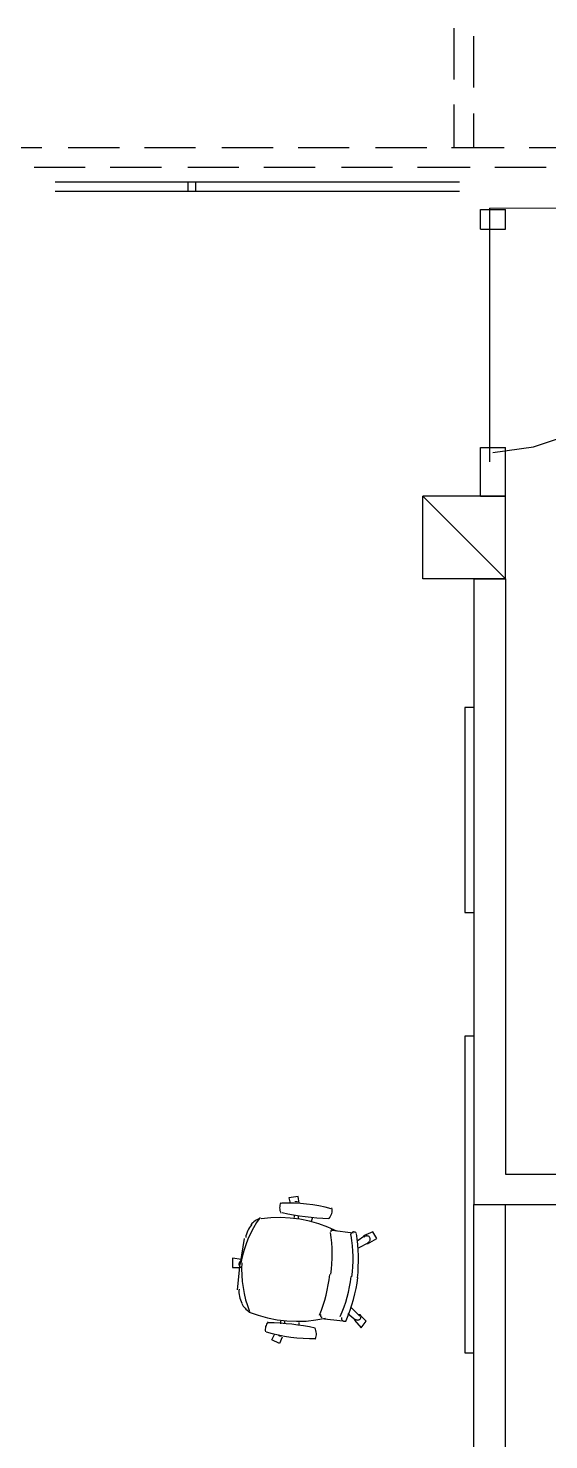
# Model space of a CAD drawing. Header units: metres. Extents: x 0 to 61, y 0 to 90.7.
# Drawn here: x 39.73 to 41.68, y 70.06 to 75.32 of the extents above; entities that cross this region are included whole.
import ezdxf

# ---------------------------------------------------------------- set-up
doc = ezdxf.new("R2010")
doc.units = ezdxf.units.M
doc.layers.add('MURO_REAL', color=7, linetype='Continuous')
doc.layers.add('PUERTA_REAL', color=7, linetype='Continuous')

msp = doc.modelspace()

# ---------------------------------------------------------------- linework, layer by layer
at = {"layer": 'MURO_REAL'}
for p, q in [((41.3241, 75.1298), (41.3241, 75.3208)), ((41.3975, 75.1004), (41.3975, 75.2914)), ((41.3241, 74.8751), (41.3241, 75.0367)), ((41.3975, 74.8751), (41.3975, 75.0024)), ((39.7861, 74.8751), (39.5951, 74.8751)), ((40.0751, 74.8751), (39.8841, 74.8751)), ((40.3592, 74.8751), (40.1682, 74.8751)), ((40.6482, 74.8751), (40.4571, 74.8751)), ((40.9322, 74.8751), (40.7412, 74.8751)), ((41.2212, 74.8751), (41.0302, 74.8751)), ((41.5102, 74.8751), (41.3143, 74.8751)), ((41.7943, 74.8751), (41.6033, 74.8751)), ((39.9478, 74.8016), (39.7567, 74.8016)), ((40.2318, 74.8016), (40.0408, 74.8016)), ((40.5208, 74.8016), (40.3298, 74.8016)), ((40.8049, 74.8016), (40.6139, 74.8016)), ((41.0939, 74.8016), (40.9029, 74.8016)), ((41.3829, 74.8016), (41.1869, 74.8016)), ((41.6669, 74.8016), (41.4759, 74.8016)), ((39.8351, 74.7478), (41.3437, 74.7478)), ((39.8351, 74.7135), (41.3437, 74.7135)), ((40.3298, 74.7478), (40.3298, 74.7135)), ((40.3592, 74.7478), (40.3592, 74.7135)), ((41.422, 74.5714), (41.422, 74.6449)), ((41.422, 74.6449), (41.5151, 74.6449)), ((43.8465, 74.6449), (41.4563, 74.6498)), ((41.4563, 73.7045), (41.4563, 74.6498)), ((41.4563, 73.7045), (41.4563, 74.6253)), ((41.5151, 74.5714), (41.5151, 74.6449)), ((41.422, 74.5714), (41.5151, 74.5714)), ((41.422, 73.5771), (41.422, 73.7584)), ((41.422, 73.7584), (41.5151, 73.7584)), ((41.422, 73.5771), (41.422, 73.7584)), ((41.422, 73.7584), (41.5151, 73.7584)), ((41.5151, 73.5771), (41.5151, 73.7584)), ((41.5151, 73.5771), (41.5151, 73.7584)), ((41.5151, 73.5771), (41.2065, 73.5771)), ((41.2065, 73.5771), (41.5151, 73.2686)), ((41.2065, 73.5771), (41.5151, 73.2686)), ((41.2065, 73.2686), (41.2065, 73.5771)), ((41.5151, 73.5771), (41.2065, 73.5771)), ((41.2065, 73.5771), (41.5151, 73.2686)), ((41.2065, 73.5771), (41.5151, 73.2686)), ((41.2065, 73.2686), (41.2065, 73.5771)), ((41.422, 73.5771), (41.5151, 73.5771)), ((41.422, 73.5771), (41.5151, 73.5771)), ((41.5151, 73.2686), (41.5151, 73.5771)), ((41.5151, 73.2686), (41.5151, 73.5771)), ((41.5151, 73.2686), (41.2065, 73.2686)), ((41.5151, 73.2686), (41.2065, 73.2686)), ((41.3975, 73.2686), (41.3975, 70.9371)), ((41.3975, 73.2686), (41.5151, 73.2686)), ((41.3975, 73.2686), (41.3975, 70.9371)), ((41.3975, 73.2686), (41.5151, 73.2686)), ((41.5151, 73.2686), (41.5151, 71.0498)), ((41.5151, 73.2686), (41.5151, 71.0498)), ((41.3975, 72.7886), (41.3633, 72.7886)), ((41.3633, 72.7886), (41.3633, 72.0245)), ((41.3975, 72.7886), (41.3633, 72.7886)), ((41.3633, 72.7886), (41.3633, 72.0245)), ((41.3633, 72.0245), (41.3975, 72.0245)), ((41.3633, 72.0245), (41.3975, 72.0245)), ((41.3975, 71.5641), (41.3633, 71.5641)), ((41.3633, 71.5641), (41.3633, 70.3837)), ((41.5151, 71.0498), (44.9584, 71.0498)), ((40.7412, 70.9665), (40.7069, 70.9616)), ((40.7069, 70.9616), (40.7118, 70.942)), ((40.7461, 70.942), (40.7412, 70.9665)), ((41.3975, 70.9371), (48.2106, 70.9371)), ((41.3975, 69.9037), (41.3975, 70.9371)), ((41.5151, 69.9037), (41.5151, 70.9371)), ((40.7265, 70.898), (40.7265, 70.8882)), ((40.7412, 70.8931), (40.7412, 70.8833)), ((40.7951, 70.8882), (40.7902, 70.8735)), ((40.9469, 70.8294), (40.8686, 70.8392)), ((40.991, 70.8196), (40.9616, 70.8)), ((41.0204, 70.8343), (40.9861, 70.8196)), ((40.9861, 70.8196), (40.991, 70.8147)), ((41.0351, 70.8098), (41.0204, 70.8343)), ((40.5404, 70.8098), (40.5257, 70.7167)), ((40.9665, 70.7755), (41.0057, 70.7951)), ((41.0008, 70.7902), (41.0351, 70.8098)), ((41.0008, 70.7951), (41.0008, 70.7902)), ((40.5306, 70.7314), (40.4963, 70.7363)), ((40.4963, 70.7363), (40.4963, 70.702)), ((40.5159, 70.6188), (40.5257, 70.7167)), ((40.4963, 70.702), (40.5257, 70.702)), ((40.9714, 70.5208), (40.9371, 70.5551)), ((40.6775, 70.4914), (40.6775, 70.5012)), ((40.6922, 70.4914), (40.6922, 70.5012)), ((40.9078, 70.5012), (40.8294, 70.511)), ((40.9273, 70.5306), (40.9567, 70.5061)), ((40.9518, 70.5061), (40.9763, 70.4767)), ((40.9518, 70.5061), (40.9518, 70.5061)), ((40.9714, 70.5257), (40.9665, 70.5257)), ((40.9959, 70.5012), (40.9714, 70.5257)), ((40.9763, 70.4767), (40.9959, 70.5012)), ((40.6433, 70.4327), (40.6531, 70.4522)), ((40.7461, 70.4865), (40.7461, 70.4963)), ((40.6727, 70.418), (40.6433, 70.4327)), ((40.6824, 70.4424), (40.6727, 70.418)), ((41.3633, 70.3837), (41.3975, 70.3837))]:
    msp.add_line(p, q, dxfattribs=at)
at = {"layer": 'PUERTA_REAL'}
for points in [[(41.4685, 73.7395), (41.62, 73.7605), (41.7609, 73.8083), (41.8887, 73.8801), (42.0005, 73.9733), (42.0938, 74.0852), (42.1656, 74.213), (42.2134, 74.3539), (42.2344, 74.5054)], [(41.4685, 73.7395), (41.62, 73.7605), (41.7609, 73.8083), (41.8887, 73.8801), (42.0005, 73.9733), (42.0938, 74.0852), (42.1656, 74.213), (42.2134, 74.3539), (42.2344, 74.5054)], [(40.6765, 70.9434), (40.6747, 70.9387), (40.6735, 70.9339), (40.6728, 70.9289), (40.6727, 70.924), (40.673, 70.9191), (40.6739, 70.9142), (40.6753, 70.9094), (40.6772, 70.9048)], [(40.8648, 70.9206), (40.8421, 70.9263), (40.8192, 70.9311), (40.7962, 70.9351), (40.7731, 70.9382), (40.7499, 70.9403), (40.7266, 70.9416), (40.7032, 70.942), (40.6798, 70.9415)], [(40.7396, 70.9455), (40.7384, 70.9461), (40.7371, 70.9465), (40.7358, 70.9468), (40.7344, 70.9469), (40.7331, 70.9469), (40.7318, 70.9468), (40.7304, 70.9464), (40.7291, 70.946)], [(40.8568, 70.8842), (40.8601, 70.8884), (40.863, 70.8929), (40.8652, 70.8977), (40.8669, 70.9027), (40.868, 70.9079), (40.8685, 70.9132), (40.8684, 70.9185), (40.8677, 70.9238)], [(40.5998, 70.8887), (40.5868, 70.8693), (40.575, 70.8494), (40.5642, 70.8288), (40.5546, 70.8077), (40.5462, 70.7861), (40.5389, 70.7641), (40.5328, 70.7416), (40.528, 70.7189)], [(40.5996, 70.8848), (40.5946, 70.883), (40.5898, 70.8808), (40.5852, 70.8783), (40.5808, 70.8755), (40.5766, 70.8724), (40.5726, 70.8689), (40.5689, 70.8652), (40.5655, 70.8612)], [(40.8862, 70.8377), (40.8529, 70.8526), (40.8187, 70.865), (40.7838, 70.8747), (40.7483, 70.8819), (40.7124, 70.8863), (40.6762, 70.8881), (40.6399, 70.8872), (40.6036, 70.8836)], [(40.6816, 70.9066), (40.7031, 70.9021), (40.7248, 70.8981), (40.7464, 70.8945), (40.7682, 70.8915), (40.79, 70.8889), (40.8119, 70.8868), (40.8338, 70.8852), (40.8558, 70.8841)], [(40.5689, 70.8615), (40.5644, 70.8564), (40.5604, 70.851), (40.5567, 70.8452), (40.5536, 70.8393), (40.551, 70.833), (40.5488, 70.8266), (40.5471, 70.8201), (40.546, 70.8133)], [(40.8639, 70.6765), (40.8661, 70.696), (40.8676, 70.7155), (40.8684, 70.7351), (40.8685, 70.7546), (40.868, 70.7742), (40.8668, 70.7937), (40.8648, 70.8132), (40.8622, 70.8327)], [(40.8655, 70.8416), (40.8649, 70.8408), (40.8645, 70.8401), (40.8641, 70.8392), (40.8639, 70.8384), (40.8637, 70.8375), (40.8637, 70.8366), (40.8637, 70.8357), (40.8639, 70.8348)], [(40.8719, 70.844), (40.871, 70.8441), (40.8701, 70.844), (40.8693, 70.8439), (40.8684, 70.8436), (40.8676, 70.8432), (40.8668, 70.8428), (40.8661, 70.8422), (40.8655, 70.8416)], [(40.9447, 70.8334), (40.9432, 70.8326), (40.9417, 70.8316), (40.9405, 70.8304), (40.9394, 70.8291), (40.9385, 70.8276), (40.9378, 70.8261), (40.9374, 70.8244), (40.9372, 70.8227)], [(40.9425, 70.6666), (40.9447, 70.6859), (40.9461, 70.7052), (40.9469, 70.7246), (40.9468, 70.744), (40.9461, 70.7633), (40.9446, 70.7827), (40.9424, 70.8019), (40.9394, 70.8211)], [(40.9577, 70.8311), (40.9563, 70.8322), (40.9548, 70.833), (40.9532, 70.8337), (40.9515, 70.8341), (40.9498, 70.8343), (40.9481, 70.8342), (40.9464, 70.8339), (40.9447, 70.8334)], [(40.9632, 70.6627), (40.965, 70.6835), (40.9661, 70.7043), (40.9665, 70.7251), (40.9663, 70.746), (40.9655, 70.7668), (40.9639, 70.7876), (40.9618, 70.8084), (40.9589, 70.8291)], [(41.0092, 70.813), (41.0078, 70.8151), (41.0061, 70.8168), (41.0042, 70.8181), (41.002, 70.819), (40.9997, 70.8195), (40.9973, 70.8195), (40.995, 70.8191), (40.9927, 70.8182)], [(41.0041, 70.7965), (41.0061, 70.7979), (41.0078, 70.7996), (41.0092, 70.8015), (41.0101, 70.8037), (41.0105, 70.806), (41.0106, 70.8084), (41.0101, 70.8107), (41.0092, 70.813)], [(40.5209, 70.7157), (40.5208, 70.7136), (40.5211, 70.7115), (40.5218, 70.7096), (40.5227, 70.7077), (40.524, 70.7061), (40.5255, 70.7047), (40.5272, 70.7035), (40.5292, 70.7027)], [(40.5321, 70.7265), (40.5299, 70.7261), (40.528, 70.7254), (40.5262, 70.7244), (40.5246, 70.7231), (40.5232, 70.7216), (40.5221, 70.7198), (40.5213, 70.7178), (40.5209, 70.7157)], [(40.5313, 70.7198), (40.5306, 70.6965), (40.5311, 70.6733), (40.5329, 70.6502), (40.536, 70.6272), (40.5402, 70.6044), (40.5457, 70.5819), (40.5524, 70.5596), (40.5604, 70.5377)], [(40.8211, 70.5244), (40.8282, 70.5426), (40.8348, 70.5611), (40.8407, 70.5797), (40.8459, 70.5986), (40.8504, 70.6176), (40.8543, 70.6368), (40.8576, 70.6561), (40.8601, 70.6756)], [(40.899, 70.5186), (40.9064, 70.5365), (40.9132, 70.5547), (40.9193, 70.5731), (40.9246, 70.5917), (40.9293, 70.6105), (40.9332, 70.6295), (40.9365, 70.6486), (40.939, 70.6679)], [(40.9208, 70.5041), (40.9285, 70.5235), (40.9356, 70.5431), (40.942, 70.563), (40.9478, 70.583), (40.953, 70.6032), (40.9576, 70.6235), (40.9615, 70.644), (40.9648, 70.6646)], [(40.5214, 70.6212), (40.5209, 70.6144), (40.5209, 70.6076), (40.5215, 70.6009), (40.5226, 70.5942), (40.5242, 70.5877), (40.5263, 70.5812), (40.5289, 70.575), (40.5321, 70.5689)], [(40.5321, 70.5673), (40.5344, 70.5626), (40.5371, 70.5581), (40.5402, 70.5538), (40.5435, 70.5497), (40.5471, 70.5459), (40.551, 70.5424), (40.5551, 70.5392), (40.5595, 70.5362)], [(40.5585, 70.5358), (40.5929, 70.5236), (40.6279, 70.514), (40.6635, 70.5071), (40.6995, 70.5028), (40.7356, 70.5012), (40.7718, 70.5023), (40.808, 70.5062), (40.8439, 70.5127)], [(40.6294, 70.499), (40.6264, 70.4949), (40.6239, 70.4906), (40.6219, 70.4861), (40.6204, 70.4814), (40.6193, 70.4765), (40.6188, 70.4716), (40.6189, 70.4666), (40.6194, 70.4616)], [(40.8254, 70.5268), (40.825, 70.526), (40.8247, 70.5251), (40.8246, 70.5242), (40.8245, 70.5234), (40.8245, 70.5225), (40.8247, 70.5216), (40.8249, 70.5207), (40.8253, 70.5199)], [(40.8253, 70.5199), (40.8258, 70.5191), (40.8263, 70.5184), (40.827, 70.5178), (40.8277, 70.5172), (40.8284, 70.5168), (40.8292, 70.5164), (40.8301, 70.5161), (40.831, 70.516)], [(40.9031, 70.5158), (40.9029, 70.5141), (40.9029, 70.5123), (40.9032, 70.5106), (40.9037, 70.509), (40.9044, 70.5075), (40.9054, 70.506), (40.9065, 70.5047), (40.9079, 70.5036)], [(40.9079, 70.5036), (40.9094, 70.5027), (40.9109, 70.5019), (40.9126, 70.5015), (40.9143, 70.5012), (40.916, 70.5013), (40.9177, 70.5015), (40.9194, 70.502), (40.921, 70.5027)], [(40.9555, 70.5096), (40.9575, 70.5081), (40.9596, 70.507), (40.9619, 70.5063), (40.9642, 70.5061), (40.9666, 70.5064), (40.9688, 70.5071), (40.9709, 70.5082), (40.9728, 70.5098)], [(40.9728, 70.5098), (40.9744, 70.5118), (40.9755, 70.5139), (40.9761, 70.5162), (40.9763, 70.5185), (40.9761, 70.5209), (40.9754, 70.5231), (40.9742, 70.5252), (40.9726, 70.5271)], [(40.6228, 70.4617), (40.6454, 70.4556), (40.6682, 70.4504), (40.6911, 70.4461), (40.7142, 70.4426), (40.7373, 70.4401), (40.7606, 70.4384), (40.7839, 70.4376), (40.8073, 70.4377)], [(40.8052, 70.4762), (40.7837, 70.4804), (40.762, 70.4841), (40.7403, 70.4873), (40.7185, 70.49), (40.6966, 70.4922), (40.6747, 70.494), (40.6528, 70.4953), (40.6308, 70.496)], [(40.6678, 70.4498), (40.669, 70.449), (40.6702, 70.4484), (40.6714, 70.4479), (40.6727, 70.4476), (40.6741, 70.4474), (40.6754, 70.4473), (40.6768, 70.4475), (40.6781, 70.4477)], [(40.8055, 70.4353), (40.8075, 70.4403), (40.8089, 70.4454), (40.8096, 70.4507), (40.8098, 70.456), (40.8093, 70.4612), (40.8083, 70.4664), (40.8067, 70.4715), (40.8044, 70.4764)]]:
    msp.add_lwpolyline(points, dxfattribs=at)

doc.saveas('drawing.dxf')
